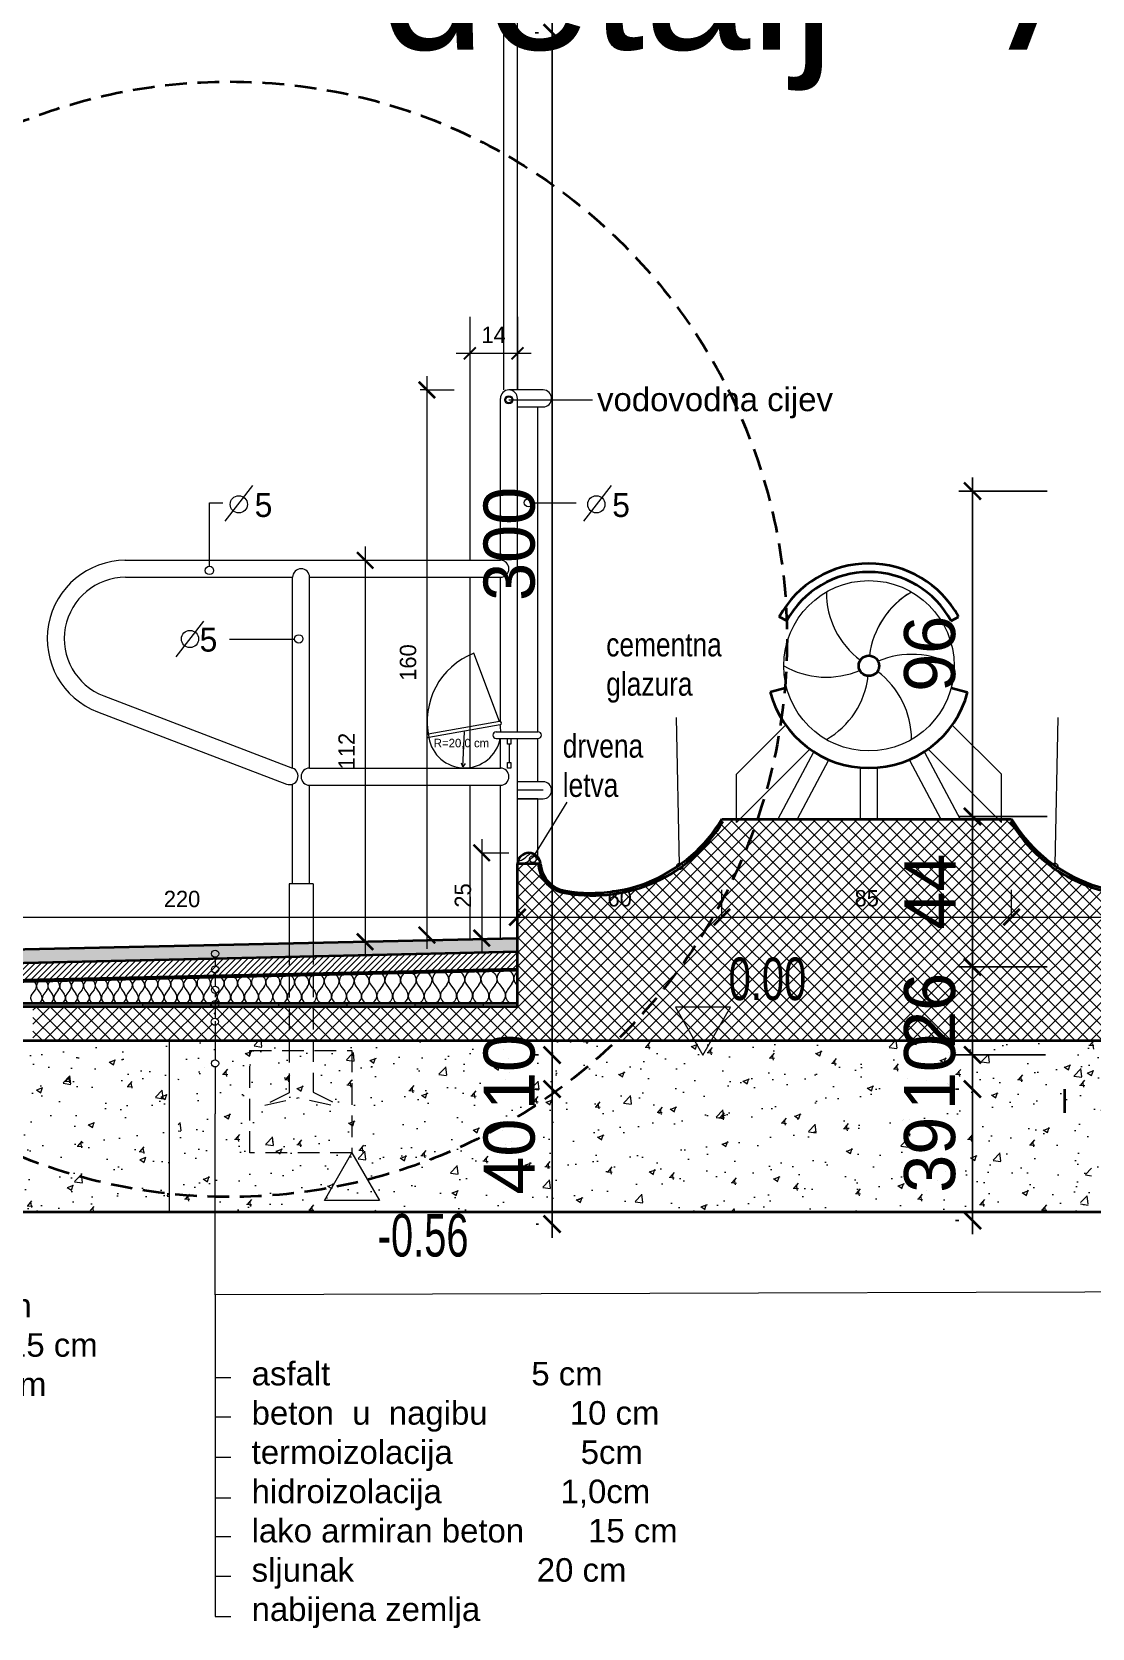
# Model space of a CAD drawing. Header units: millimetres. Extents: x 73 to 57768, y -40361 to 10065.
# Drawn here: x 54309.2 to 54620.3, y -11961.8 to -11493.4 of the extents above; entities that cross this region are included whole.
import ezdxf

# ---------------------------------------------------------------- set-up
doc = ezdxf.new("R2010")
doc.units = ezdxf.units.MM
doc.linetypes.add('ACAD_ISO03W100', pattern=[30, 12, -18])
doc.linetypes.add('DASHED2', pattern=[9.525, 6.35, -3.175])
for name, color, linetype, lineweight in [('hec', 253, 'Continuous', 5), ('kote', 124, 'Continuous', 5), ('nenosiv', 76, 'Continuous', 18), ('shrafura', 2, 'Continuous', 5), ('srafure', 8, 'Continuous', 9), ('ulica', 71, 'Continuous', 13)]:
    doc.layers.add(name, color=color, linetype=linetype, lineweight=lineweight)
doc.layers.add('pogled', color=7, linetype='Continuous', lineweight=5, true_color=0x8db1c3)
doc.layers.add('presjek', color=7, linetype='Continuous', lineweight=40, true_color=0xe37da2)
doc.layers.add('TEXT', color=7, linetype='Continuous')
doc.styles.add('1na10', font='simplex.shx', dxfattribs={"width": 0.8, "height": 3})
doc.styles.add('1na50', font='', dxfattribs={"height": 15})
doc.styles.get('1na50').set_extended_font_data('SwitzerlandCondLight BH')
doc.dimstyles.new('1na50', dxfattribs={"dimtxt": 2.5, "dimasz": 5, "dimexe": 4, "dimexo": 5, "dimgap": 5, "dimtad": 1, "dimdec": 0, "dimtxsty": '1na50', "dimblk": 'ARCHTICK', "dimcen": 2.5, "dimdle": 4, "dimadec": 0, "dimazin": 0, "dimtfac": 1, "dimtdec": 0, "dimtix": 1, "dimtmove": 0, "dimatfit": 3, "dimldrblk": 'ARCHTICK', "dimfxl": 1, "dimarcsym": 0})
doc.dimstyles.new('arhkote 1-20', dxfattribs={"dimtxt": 4.8, "dimasz": 3.5, "dimexe": 5, "dimexo": 15, "dimgap": 3, "dimtad": 1, "dimdec": 1, "dimtxsty": 'Standard', "dimblk": 'ARCHTICK', "dimcen": 2.5, "dimdle": 4, "dimse1": 1, "dimse2": 1, "dimclrd": 256, "dimclre": 256, "dimclrt": 7, "dimadec": 0, "dimazin": 0, "dimtfac": 1, "dimtdec": 1, "dimtix": 1, "dimtmove": 2, "dimatfit": 0, "dimldrblk": 'ARCHTICK', "dimfxl": 1, "dimlwd": -1, "dimarcsym": 0})
pattern_1 = [(50, (-23098.641, 15767.811), (18.218467, -1.5939086), [1.905, -20.955]), (355, (-23098.641, 15767.811), (-3.5242826, 19.1056643), [1.524, -16.764]), (100.451, (-23097.123, 15767.679), (14.69425, 17.5116688), [1.619, -17.809]), (46.1842, (-23098.641, 15772.891), (27.107904, -4.204233), [2.8575, -31.4325]), (96.6356, (-23096.382, 15772.54), (23.7404234, 24.742556), [2.4285, -26.7135]), (351.184, (-23098.64, 15772.891), (23.740461, 24.742512), [2.286, -25.146]), (21, (-23096.101, 15771.621), (15.161488, -10.2265519), [1.905, -20.955]), (326, (-23096.101, 15771.621), (6.180203, 18.4187966), [1.524, -16.764]), (71.4514, (-23094.838, 15770.77), (21.341649, 8.1922858), [1.619, -17.809]), (37.5, (-23098.641, 15767.8115), (0.3088603, 8.4555039), [0, -16.5608, 0, -17.018, 0, -16.8275]), (7.5, (-23098.641, 15767.8115), (6.6819663, 10.0180575), [0, -9.7028, 0, -16.1798, 0, -6.4135]), (327.5, (-23104.3054, 15767.8115), (13.5590595, -0.5728744), [0, -6.35, 0, -19.812, 0, -26.289]), (317.5, (-23106.845, 15767.811), (14.8129181, 2.5426491), [0, -8.255, 0, -13.1572, 0, -18.669])]
pattern_2 = [(45, (-95723.992, -25818.361), (-2.020557627, 2.020557627), []), (135, (-95723.992, -25818.361), (-2.020557627, -2.020557627), [])]
pattern_3 = [(37.5, (-23098.6412, 15767.81146), (-0.032000626, 0.978826475), [0, -0.77216, 0, -0.8636, 0, -0.8255]), (7.5, (-23098.6412, 15767.8115), (0.899046566, 1.433650201), [0, -0.41656, 0, -0.69596, 0, -0.2667]), (327.5, (-23099.266, 15767.8115), (1.5819847405, 0.002874369), [0, -0.254, 0, -0.9144, 0, -1.1938]), (317.5, (-23099.266, 15767.8115), (1.527112905, 0.445858647), [0, -0.127, 0, -0.59944, 0, -0.6858])]

# ---------------------------------------------------------------- blocks, each defined once
blk = doc.blocks.new('_ArchTick')
at = {"layer": 'kote', "color": 0, "const_width": 0.15}
blk.add_lwpolyline([(-0.5, -0.5), (0.5, 0.5)], dxfattribs=at)
blk = doc.blocks.new('*D1112')
at = {"layer": 'Defpoints', "color": 0}
for p in [(54461.85, -11493.62), (54461.85, -11493.62), (54461.85, -11793.62)]:
    blk.add_point(p, dxfattribs=at)
at = {"layer": 'hec', "color": 0, "lineweight": -2}
for p, q in [((54461.85, -11797.62), (54461.85, -11489.62)), ((54456.85, -11493.62), (54457.85, -11493.62)), ((54456.85, -11793.62), (54457.85, -11793.62))]:
    blk.add_line(p, q, dxfattribs=at)
at = {"layer": 'hec', "color": 0, "lineweight": -2, "xscale": 5, "yscale": 5, "zscale": 5}
for p, rotation in [((54461.85, -11493.62), 90), ((54461.85, -11793.62), 270)]:
    blk.add_blockref('_ArchTick', p, dxfattribs=dict(at, rotation=rotation))
at = {"layer": 'hec', "color": 0, "insert": (54449.35, -11643.62), "char_height": 15, "attachment_point": 5, "rotation": 90, "style": '1na50'}
blk.add_mtext('300', dxfattribs=at)
blk = doc.blocks.new('*D1113')
at = {"layer": 'Defpoints', "color": 0}
for p in [(54585.26, -11628.12), (54612.21, -11628.12), (54607.21, -11723.62)]:
    blk.add_point(p, dxfattribs=at)
at = {"layer": 'hec', "color": 0, "lineweight": -2}
for p, q in [((54585.26, -11727.62), (54585.26, -11624.12)), ((54607.21, -11628.12), (54581.26, -11628.12)), ((54602.21, -11723.62), (54581.26, -11723.62))]:
    blk.add_line(p, q, dxfattribs=at)
at = {"layer": 'hec', "color": 0, "lineweight": -2, "xscale": 5, "yscale": 5, "zscale": 5}
for p, rotation in [((54585.26, -11628.12), 90), ((54585.26, -11723.62), 270)]:
    blk.add_blockref('_ArchTick', p, dxfattribs=dict(at, rotation=rotation))
at = {"layer": 'hec', "color": 0, "insert": (54572.76, -11675.87), "char_height": 15, "attachment_point": 5, "rotation": 90, "style": '1na50'}
blk.add_mtext('96', dxfattribs=at)
blk = doc.blocks.new('*D1115')
at = {"layer": 'Defpoints', "color": 0}
for p in [(54585.26, -11803.62), (54585.26, -11842.17), (54585.26, -11842.17)]:
    blk.add_point(p, dxfattribs=at)
at = {"layer": 'hec', "color": 0, "lineweight": -2}
for p, q in [((54585.26, -11799.62), (54585.26, -11846.17)), ((54580.26, -11803.62), (54581.26, -11803.62)), ((54580.26, -11842.17), (54581.26, -11842.17))]:
    blk.add_line(p, q, dxfattribs=at)
at = {"layer": 'hec', "color": 0, "lineweight": -2, "xscale": 5, "yscale": 5, "zscale": 5}
for p, rotation in [((54585.26, -11803.62), 90), ((54585.26, -11842.17), 270)]:
    blk.add_blockref('_ArchTick', p, dxfattribs=dict(at, rotation=rotation))
at = {"layer": 'hec', "color": 0, "insert": (54572.76, -11822.9), "char_height": 15, "attachment_point": 5, "rotation": 90, "style": '1na50'}
blk.add_mtext('39', dxfattribs=at)
blk = doc.blocks.new('*D1116')
at = {"layer": 'Defpoints', "color": 0}
for p in [(54585.26, -11793.62), (54585.26, -11803.62), (54585.26, -11803.62)]:
    blk.add_point(p, dxfattribs=at)
at = {"layer": 'hec', "color": 0, "lineweight": -2}
for p, q in [((54585.26, -11793.62), (54585.26, -11788.62)), ((54580.26, -11793.62), (54581.26, -11793.62)), ((54585.26, -11793.62), (54585.26, -11803.62)), ((54580.26, -11803.62), (54581.26, -11803.62)), ((54585.26, -11803.62), (54585.26, -11808.62))]:
    blk.add_line(p, q, dxfattribs=at)
at = {"layer": 'hec', "color": 0, "lineweight": -2, "xscale": 5, "yscale": 5, "zscale": 5}
for p, rotation in [((54585.26, -11793.62), 270), ((54585.26, -11803.62), 90)]:
    blk.add_blockref('_ArchTick', p, dxfattribs=dict(at, rotation=rotation))
at = {"layer": 'hec', "color": 0, "insert": (54572.76, -11798.62), "char_height": 15, "attachment_point": 5, "rotation": 90, "style": '1na50'}
blk.add_mtext('10', dxfattribs=at)
blk = doc.blocks.new('*D1117')
at = {"layer": 'Defpoints', "color": 0}
for p in [(54585.26, -11723.62), (54612.21, -11723.62), (54612.21, -11767.74)]:
    blk.add_point(p, dxfattribs=at)
at = {"layer": 'hec', "color": 0, "lineweight": -2}
for p, q in [((54585.26, -11771.74), (54585.26, -11719.62)), ((54607.21, -11723.62), (54581.26, -11723.62)), ((54607.21, -11767.74), (54581.26, -11767.74))]:
    blk.add_line(p, q, dxfattribs=at)
at = {"layer": 'hec', "color": 0, "lineweight": -2, "xscale": 5, "yscale": 5, "zscale": 5}
for p, rotation in [((54585.26, -11723.62), 90), ((54585.26, -11767.74), 270)]:
    blk.add_blockref('_ArchTick', p, dxfattribs=dict(at, rotation=rotation))
at = {"layer": 'hec', "color": 0, "insert": (54572.76, -11745.68), "char_height": 15, "attachment_point": 5, "rotation": 90, "style": '1na50'}
blk.add_mtext('44', dxfattribs=at)
blk = doc.blocks.new('*D1118')
at = {"layer": 'Defpoints', "color": 0}
for p in [(54585.26, -11767.74), (54611.63, -11767.74), (54611.63, -11793.62)]:
    blk.add_point(p, dxfattribs=at)
at = {"layer": 'hec', "color": 0, "lineweight": -2}
for p, q in [((54585.26, -11767.74), (54585.26, -11762.74)), ((54606.63, -11767.74), (54581.26, -11767.74)), ((54585.26, -11793.62), (54585.26, -11767.74)), ((54606.63, -11793.62), (54581.26, -11793.62)), ((54585.26, -11793.62), (54585.26, -11798.62))]:
    blk.add_line(p, q, dxfattribs=at)
at = {"layer": 'hec', "color": 0, "lineweight": -2, "xscale": 5, "yscale": 5, "zscale": 5}
for p, rotation in [((54585.26, -11767.74), 270), ((54585.26, -11793.62), 90)]:
    blk.add_blockref('_ArchTick', p, dxfattribs=dict(at, rotation=rotation))
at = {"layer": 'hec', "color": 0, "insert": (54572.76, -11780.68), "char_height": 15, "attachment_point": 5, "rotation": 90, "style": '1na50'}
blk.add_mtext('26', dxfattribs=at)
blk = doc.blocks.new('*D1119')
at = {"layer": 'Defpoints', "color": 0}
for p in [(54461.85, -11803.62), (54461.85, -11803.62), (54462.17, -11843.26)]:
    blk.add_point(p, dxfattribs=at)
at = {"layer": 'hec', "color": 0, "lineweight": -2}
for p, q in [((54461.85, -11847.26), (54461.85, -11799.62)), ((54456.85, -11803.62), (54457.85, -11803.62)), ((54457.17, -11843.26), (54457.85, -11843.26))]:
    blk.add_line(p, q, dxfattribs=at)
at = {"layer": 'hec', "color": 0, "lineweight": -2, "xscale": 5, "yscale": 5, "zscale": 5}
for p, rotation in [((54461.85, -11803.62), 90), ((54461.85, -11843.26), 270)]:
    blk.add_blockref('_ArchTick', p, dxfattribs=dict(at, rotation=rotation))
at = {"layer": 'hec', "color": 0, "insert": (54449.35, -11823.44), "char_height": 15, "attachment_point": 5, "rotation": 90, "style": '1na50'}
blk.add_mtext('40', dxfattribs=at)
blk = doc.blocks.new('*D1120')
at = {"layer": 'Defpoints', "color": 0}
for p in [(54461.85, -11793.62), (54461.85, -11793.62), (54461.85, -11803.62)]:
    blk.add_point(p, dxfattribs=at)
at = {"layer": 'hec', "color": 0, "lineweight": -2}
for p, q in [((54461.85, -11793.62), (54461.85, -11788.62)), ((54456.85, -11793.62), (54457.85, -11793.62)), ((54461.85, -11803.62), (54461.85, -11793.62)), ((54456.85, -11803.62), (54457.85, -11803.62)), ((54461.85, -11803.62), (54461.85, -11808.62))]:
    blk.add_line(p, q, dxfattribs=at)
at = {"layer": 'hec', "color": 0, "lineweight": -2, "xscale": 5, "yscale": 5, "zscale": 5}
for p, rotation in [((54461.85, -11793.62), 270), ((54461.85, -11803.62), 90)]:
    blk.add_blockref('_ArchTick', p, dxfattribs=dict(at, rotation=rotation))
at = {"layer": 'hec', "color": 0, "insert": (54449.35, -11798.62), "char_height": 15, "attachment_point": 5, "rotation": 90, "style": '1na50'}
blk.add_mtext('10', dxfattribs=at)
blk = doc.blocks.new('*D1121')
at = {"layer": 'Defpoints', "color": 0}
for p in [(54437.7, -11576.95), (54451.7, -11576.95), (54451.7, -11587.69)]:
    blk.add_point(p, dxfattribs=at)
at = {"layer": 'kote'}
blk.add_line((54433.7, -11587.69), (54455.7, -11587.69), dxfattribs=at)
at = {"layer": 'kote', "xscale": 3.5, "yscale": 3.5, "zscale": 3.5, "rotation": 180}
blk.add_blockref('_ArchTick', (54437.7, -11587.69), dxfattribs=at)
at = {"layer": 'kote', "xscale": 3.5, "yscale": 3.5, "zscale": 3.5}
blk.add_blockref('_ArchTick', (54451.7, -11587.69), dxfattribs=at)
at = {"layer": 'kote', "color": 7, "insert": (54444.7, -11582.29), "char_height": 4.8, "attachment_point": 5}
blk.add_mtext('14', dxfattribs=at)

msp = doc.modelspace()

# ---------------------------------------------------------------- hatches: boundary and pattern name
at = {"layer": 'pogled'}
h = msp.add_hatch(color=256, dxfattribs=at)
h.paths.add_polyline_path([(54321.699, -11778.393), (54317.622, -11778.393, -0.0899729), (54317.007, -11778.393), (54310.819, -11778.393, -0.0899729), (54310.203, -11778.393), (54304.045, -11778.393, -0.094619), (54303.429, -11778.393), (54301.699, -11778.393), (54301.699, -11779.393), (54321.699, -11779.393)])
h.paths.add_polyline_path([(54361.699, -11778.413, -0.0511877), (54361.292, -11778.393), (54353.996, -11778.393, -0.080649), (54353.387, -11778.393), (54346.402, -11778.393, -0.080649), (54345.792, -11778.393), (54341.699, -11778.393), (54341.699, -11779.393), (54361.699, -11779.393)])
h = msp.add_hatch(color=256, dxfattribs=at)
h.paths.add_polyline_path([(54401.699, -11778.393), (54395.237, -11778.393, -0.0663228), (54394.656, -11778.393), (54386.563, -11778.393, -0.0711734), (54385.97, -11778.393), (54381.699, -11778.393), (54381.699, -11779.393), (54401.699, -11779.393)])
h.paths.add_polyline_path([(54441.699, -11778.393), (54441.223, -11778.393, -0.0582682), (54440.67, -11778.393), (54431.747, -11778.393, -0.0582682), (54431.194, -11778.393), (54422.248, -11778.393, -0.0595791), (54421.699, -11778.395), (54421.699, -11779.393), (54441.699, -11779.393)])
at = {"layer": 'shrafura', "ltscale": 5}
h = msp.add_hatch(dxfattribs=at)
h.set_pattern_fill('ANSI37', color=256, scale=0.9, style=0)
h.set_pattern_definition(pattern_2)
h.paths.add_polyline_path([(54657.053, -11737.48), (54650.936, -11737.48, -0.3950198), (54642.216, -11746.116, -0.1941529), (54609.628, -11739.129, -0.4897638), (54608.492, -11738.248, -0.2041424), (54608.772, -11737.592, -0.1014454), (54596.699, -11724.393), (54593.741, -11724.393), (54593.741, -11725.355), (54592.779, -11724.393), (54516.921, -11724.393), (54515.959, -11725.355), (54515.959, -11724.393), (54511.699, -11724.393, -0.1001854), (54499.807, -11737.461, -0.2674767), (54500.26, -11738.248, -0.5743672), (54498.903, -11739.039, -0.1950795), (54466.183, -11746.116, -0.3823036), (54457.816, -11737.48), (54451.699, -11737.48), (54451.699, -11779.393), (54391.699, -11779.393), (54391.699, -11789.393), (54717.053, -11789.393), (54717.053, -11779.393), (54657.053, -11779.393)])
at = {"layer": 'shrafura', "linetype": 'ACAD_ISO03W100', "ltscale": 5}
h = msp.add_hatch(dxfattribs=at)
h.set_pattern_fill('AR-SAND', color=256, scale=0.02, style=0)
h.set_pattern_definition(pattern_3)
h.paths.add_polyline_path([(54384.699, -11760.908), (54311.241, -11762.568), (54311.241, -11766.587), (54384.699, -11764.917)])
h = msp.add_hatch(dxfattribs=at)
h.set_pattern_fill('AR-SAND', color=256, scale=0.02, style=0)
h.set_pattern_definition(pattern_3)
h.paths.add_polyline_path([(54451.699, -11763.394), (54451.699, -11759.393), (54406.995, -11760.404), (54406.995, -11764.41)])
h.paths.add_polyline_path([(54406.995, -11764.41), (54406.995, -11760.404), (54391.699, -11760.749), (54391.699, -11764.758)])
h.paths.add_polyline_path([(54384.699, -11760.908), (54384.699, -11764.917), (54391.699, -11764.758), (54391.699, -11760.749)])
h = msp.add_hatch(dxfattribs=at)
h.set_pattern_fill('AR-SAND', color=256, scale=0.02, style=0)
h.set_pattern_definition(pattern_3)
h.paths.add_polyline_path([(54311.241, -11762.568), (54231.729, -11764.365), (54231.729, -11768.394), (54311.241, -11766.587)])
h = msp.add_hatch(dxfattribs=at)
h.set_pattern_fill('ANSI31', color=256, scale=0.4, style=0)
h.set_pattern_definition([(45, (-23098.6412, 15767.8115), (-0.898025612, 0.898025612), [])])
h.paths.add_polyline_path([(54241.699, -11768.168), (54241.699, -11773.169), (54384.699, -11769.918), (54384.699, -11764.917)])
h.paths.add_polyline_path([(54384.699, -11769.918), (54391.699, -11769.759), (54391.699, -11764.758), (54384.699, -11764.917)])
h.paths.add_polyline_path([(54391.699, -11764.758), (54391.699, -11769.759), (54451.699, -11768.395), (54451.699, -11763.394)])
at = {"layer": 'shrafura', "ltscale": 5}
h = msp.add_hatch(dxfattribs=at)
h.set_pattern_fill('ANSI37', color=256, scale=0.9, style=0)
h.set_pattern_definition(pattern_2)
h.paths.add_polyline_path([(54362.965, -11784.904, -0.4435499), (54361.811, -11783.858, -0.4435499), (54362.965, -11782.812), (54362.965, -11779.723, -0.2067182), (54362.2, -11779.393), (54309.509, -11779.393), (54309.509, -11789.393), (54362.965, -11789.393)])
h.paths.add_polyline_path([(54384.699, -11779.393), (54363.73, -11779.393, -0.2067182), (54362.965, -11779.723), (54362.965, -11782.812, -0.3854734), (54363.912, -11783.858, -0.3854734), (54362.965, -11784.904), (54362.965, -11789.393), (54384.699, -11789.393)])
h.paths.add_polyline_path([(54391.699, -11779.393), (54384.699, -11779.393), (54384.699, -11789.393), (54391.699, -11789.393)])
at = {"layer": 'shrafura', "linetype": 'ACAD_ISO03W100', "ltscale": 5}
h = msp.add_hatch(dxfattribs=at)
h.set_pattern_fill('AR-CONC', color=256, scale=0.1, style=0)
h.set_pattern_definition([(50, (0, 0), (18.218467, -1.5939086), [1.905, -20.955]), (355, (0, 0), (-3.5242826, 19.105664), [1.524, -16.764]), (100.451, (1.518, -0.133), (14.69425, 17.511669), [1.619, -17.809]), (46.1842, (0, 5.08), (27.107904, -4.204233), [2.8575, -31.4325]), (96.6356, (2.26, 4.73), (23.740423, 24.742556), [2.4285, -26.7135]), (351.184, (0, 5.08), (23.74046, 24.742512), [2.286, -25.146]), (21, (2.54, 3.81), (15.161488, -10.226552), [1.905, -20.955]), (326, (2.54, 3.81), (6.180203, 18.4187966), [1.524, -16.764]), (71.4514, (3.803, 2.958), (21.341649, 8.192286), [1.619, -17.809]), (37.5, (0, 0), (0.3088603, 8.4555039), [0, -16.5608, 0, -17.018, 0, -16.8275]), (7.5, (0, 0), (6.6819663, 10.0180575), [0, -9.7028, 0, -16.1798, 0, -6.4135]), (327.5, (-5.664, 0), (13.5590595, -0.5728744), [0, -6.35, 0, -19.812, 0, -26.289]), (317.5, (-8.204, 0), (14.8129181, 2.542649), [0, -8.255, 0, -13.1572, 0, -18.669])])
h.paths.add_polyline_path([(54241.729, -11789.393), (54241.729, -11793.182), (54218.383, -11793.684, 0.094152), (54273.512, -11839.737), (54349.478, -11839.737), (54349.478, -11789.393)])
h = msp.add_hatch(dxfattribs=at)
h.set_pattern_fill('AR-CONC', color=256, scale=0.1, style=0)
h.set_pattern_definition(pattern_1)
h.paths.add_polyline_path([(54620.214, -11789.393), (54391.699, -11789.393), (54391.699, -11792.329), (54403.124, -11792.329), (54403.124, -11822.329), (54373.124, -11822.329), (54373.124, -11792.329), (54384.699, -11792.329), (54384.699, -11789.393), (54352.156, -11789.393), (54352.156, -11839.737), (54620.214, -11839.737)])
at = {"layer": 'shrafura', "ltscale": 5}
h = msp.add_hatch(dxfattribs=at)
h.set_pattern_fill('AR-CONC', color=256, scale=0.1, style=0)
h.set_pattern_definition([(50, (-95723.992, -25818.361), (18.2184669, -1.5939086), [1.905, -20.955]), (355, (-95723.992, -25818.361), (-3.5242826, 19.1056643), [1.524, -16.764]), (100.451, (-95722.474, -25818.494), (14.6942502, 17.5116688), [1.619, -17.809]), (46.1842, (-95723.992, -25813.28), (27.107904, -4.2042328), [2.8575, -31.4325]), (96.6356, (-95721.733, -25813.631), (23.7404234, 24.7425556), [2.4285, -26.7135]), (351.184, (-95723.992, -25813.28), (23.7404606, 24.742512), [2.286, -25.146]), (21, (-95721.452, -25814.551), (15.161488, -10.2265519), [1.905, -20.955]), (326, (-95721.452, -25814.551), (6.1802028, 18.4187966), [1.524, -16.764]), (71.4514, (-95720.188, -25815.403), (21.341649, 8.1922858), [1.619, -17.809]), (37.5, (-95723.992, -25818.361), (0.30886033, 8.4555039), [0, -16.5608, 0, -17.018, 0, -16.8275]), (7.5, (-95723.992, -25818.361), (6.68196625, 10.0180575), [0, -9.7028, 0, -16.1798, 0, -6.4135]), (327.5, (-95729.656, -25818.361), (13.55905952, -0.5728744), [0, -6.35, 0, -19.812, 0, -26.289]), (317.5, (-95732.196, -25818.361), (14.8129181, 2.5426491), [0, -8.255, 0, -13.1572, 0, -18.669])])
h.paths.add_polyline_path([(54705.628, -11792.329), (54717.053, -11792.329), (54717.053, -11789.393), (54618.976, -11789.393), (54616.847, -11839.737), (54745.787, -11839.737), (54745.787, -11810.853), (54745.787, -11797.13, -0.4142136), (54744.736, -11796.079, -0.4142136), (54745.787, -11795.029), (54745.787, -11789.393), (54724.053, -11789.393), (54724.053, -11792.329), (54735.628, -11792.329), (54735.628, -11822.329), (54705.628, -11822.329)])
h.paths.add_polyline_path([(54892.336, -11801.273), (54892.336, -11793.726), (54867.023, -11793.182), (54867.023, -11789.393), (54745.787, -11789.393), (54745.787, -11795.029, -0.4142136), (54746.838, -11796.079, -0.4142136), (54745.787, -11797.13), (54745.787, -11810.853), (54745.787, -11839.737), (54905.381, -11839.737)])
at = {"layer": 'shrafura', "linetype": 'ACAD_ISO03W100', "ltscale": 5}
h = msp.add_hatch(dxfattribs=at)
h.set_pattern_fill('AR-CONC', color=256, scale=0.1, style=0)
h.set_pattern_definition(pattern_1)
h.paths.add_polyline_path([(54373.124, -11792.329), (54373.124, -11822.329), (54403.124, -11822.329), (54403.124, -11792.329)])

# ---------------------------------------------------------------- linework, layer by layer
at = {"layer": 'hec'}
for points in [[(54506.128, -11793.623), (54514.219, -11779.61), (54498.038, -11779.61)], [(54403.123, -11822.327), (54411.213, -11836.341), (54395.032, -11836.341)]]:
    msp.add_lwpolyline(points, close=True, dxfattribs=at)
at = {"layer": 'kote'}
for p, q in [((54425.108, -11594.438), (54425.108, -11762.438)), ((54425.108, -11598.438), (54423.108, -11598.438)), ((54425.108, -11598.438), (54433.108, -11598.438)), ((54365.874, -11636.968), (54374.036, -11626.481)), ((54471.183, -11636.968), (54479.344, -11626.481)), ((54406.995, -11644.436), (54406.995, -11764.404)), ((54351.499, -11676.771), (54359.661, -11666.283)), ((54441.208, -11730.311), (54441.208, -11763.311)), ((54441.208, -11734.311), (54449.208, -11734.311)), ((54511.699, -11753.164), (54511.699, -11745.164)), ((54596.699, -11753.164), (54596.699, -11745.164)), ((54227.699, -11753.164), (54511.699, -11753.164)), ((54446.699, -11753.164), (54877.053, -11753.164))]:
    msp.add_line(p, q, dxfattribs=at)
for centre in [(54369.909, -11632.015), (54474.852, -11632.015), (54355.58, -11671.527)]:
    msp.add_circle(centre, 2.52, dxfattribs=at)
at = {"layer": 'nenosiv'}
msp.add_line((54241.699, -11778.561), (54451.699, -11778.561), dxfattribs=at)
at = {"layer": 'pogled'}
for p, q in [((54451.699, -11564.941), (54451.699, -11564.832)), ((54451.699, -11564.941), (54451.699, -11564.832)), ((54437.699, -11576.946), (54437.699, -11648.436)), ((54451.699, -11598.437), (54451.699, -11576.946)), ((54451.699, -11598.437), (54451.699, -11576.946)), ((54451.699, -11576.946), (54451.699, -11598.437)), ((54446.699, -11648.436), (54446.699, -11600.936)), ((54449.17, -11601.345), (54473.675, -11601.345)), ((54459.199, -11598.44), (54449.199, -11598.436)), ((54451.699, -11698.757), (54451.699, -11600.936)), ((54451.699, -11603.44), (54459.199, -11603.44)), ((54457.699, -11698.757), (54457.699, -11603.44)), ((54361.299, -11631.532), (54365.204, -11631.532)), ((54361.299, -11650.203), (54361.299, -11631.532)), ((54456.132, -11631.532), (54468.974, -11631.532)), ((54336.43, -11648.436), (54446.699, -11648.436)), ((54336.699, -11653.436), (54385.699, -11653.436)), ((54385.699, -11709.436), (54385.699, -11653.436)), ((54390.699, -11709.436), (54390.699, -11653.436)), ((54390.699, -11653.436), (54446.699, -11653.436)), ((54437.699, -11653.436), (54437.699, -11709.436)), ((54446.699, -11695.774), (54446.699, -11653.436)), ((54367.146, -11671.623), (54386.298, -11671.623)), ((54446.436, -11695.75), (54438.849, -11675.723)), ((54330.273, -11688.25), (54385.699, -11709.436)), ((54328.487, -11692.92), (54383.914, -11714.107)), ((54446.436, -11695.75), (54425.519, -11699.471)), ((54446.611, -11696.734), (54425.694, -11700.456)), ((54435.624, -11709.027), (54436.181, -11698.757)), ((54445.462, -11698.757), (54457.706, -11698.757)), ((54445.462, -11700.757), (54457.706, -11700.757)), ((54446.699, -11709.436), (54446.699, -11700.757)), ((54448.728, -11702.398), (54448.728, -11700.757)), ((54448.728, -11700.757), (54449.738, -11700.757)), ((54449.738, -11700.757), (54449.738, -11702.398)), ((54451.699, -11723.436), (54451.699, -11700.757)), ((54457.699, -11713.436), (54457.699, -11700.757)), ((54530.398, -11696.774), (54515.959, -11711.213)), ((54579.302, -11696.774), (54593.741, -11711.213)), ((54449.738, -11702.398), (54448.728, -11702.398)), ((54449.233, -11702.398), (54449.233, -11707.795)), ((54537.469, -11703.845), (54515.959, -11725.355)), ((54538.558, -11704.708), (54528.091, -11724.393)), ((54571.141, -11704.708), (54581.608, -11724.393)), ((54572.231, -11703.845), (54593.741, -11725.355)), ((54390.699, -11709.436), (54446.699, -11709.436)), ((54435.624, -11709.027), (54435.25, -11707.957)), ((54436.375, -11708.09), (54435.624, -11709.027)), ((54448.728, -11709.436), (54448.728, -11707.795)), ((54448.728, -11707.795), (54449.738, -11707.795)), ((54449.738, -11709.436), (54448.728, -11709.436)), ((54449.738, -11707.795), (54449.738, -11709.436)), ((54542.973, -11707.055), (54533.754, -11724.393)), ((54552.35, -11724.393), (54552.35, -11709.393)), ((54557.35, -11724.393), (54557.35, -11709.393)), ((54566.727, -11707.055), (54575.945, -11724.393)), ((54385.699, -11743.436), (54385.699, -11714.107)), ((54390.699, -11714.436), (54446.699, -11714.436)), ((54390.699, -11743.436), (54390.699, -11714.436)), ((54437.699, -11714.436), (54437.699, -11759.709)), ((54446.699, -11759.506), (54446.699, -11714.436)), ((54446.699, -11743.436), (54446.699, -11714.436)), ((54459.199, -11713.436), (54451.699, -11713.436)), ((54515.959, -11725.355), (54515.959, -11711.213)), ((54593.741, -11725.355), (54593.741, -11711.213)), ((54459.199, -11715.936), (54451.699, -11715.936)), ((54457.699, -11718.436), (54451.699, -11718.436)), ((54451.699, -11718.436), (54459.199, -11718.436)), ((54457.654, -11735.524), (54457.699, -11718.436)), ((54451.699, -11737.48), (54451.699, -11723.436)), ((54384.699, -11743.436), (54384.699, -11760.908)), ((54391.699, -11743.436), (54384.699, -11743.436)), ((54391.699, -11743.436), (54391.699, -11760.749)), ((54451.619, -11760.054), (54451.619, -11760.054)), ((54362.8, -11764.948), (54362.8, -11764.948)), ((54362.965, -11764.949), (54362.965, -11767.448)), ((54362.965, -11769.55), (54362.965, -11773.437)), ((54362.965, -11775.538), (54362.965, -11776.649)), ((54341.699, -11779.393), (54341.699, -11778.393)), ((54341.699, -11779.393), (54341.699, -11778.393)), ((54361.699, -11779.393), (54361.699, -11778.393)), ((54361.699, -11779.393), (54361.699, -11778.393)), ((54362.965, -11778.751), (54362.965, -11782.812)), ((54381.699, -11779.393), (54381.699, -11778.393)), ((54401.699, -11779.393), (54401.699, -11778.393)), ((54421.699, -11779.393), (54421.699, -11778.393)), ((54441.699, -11779.393), (54441.699, -11778.393)), ((54362.643, -11781.61), (54362.965, -11781.288)), ((54362.965, -11783.661), (54362.965, -11795.029)), ((54362.942, -11792.916), (54362.942, -11792.916)), ((54359.98, -11797.316), (54359.98, -11797.316)), ((54362.965, -11797.13), (54362.965, -11810.853)), ((54362.965, -11864.008), (54362.965, -11958.432)), ((54362.965, -11888.235), (54367.592, -11888.235)), ((54362.965, -11899.767), (54367.592, -11899.767)), ((54362.965, -11911.656), (54367.592, -11911.656)), ((54362.965, -11923.606), (54367.592, -11923.606)), ((54362.965, -11934.95), (54367.592, -11934.95)), ((54362.965, -11946.543), (54367.592, -11946.543)), ((54362.965, -11958.432), (54367.592, -11958.432))]:
    msp.add_line(p, q, dxfattribs=at)
at = {"layer": 'pogled', "linetype": 'DASHED2'}
for p, q in [((54384.699, -11760.908), (54384.699, -11804.73)), ((54391.699, -11760.749), (54391.699, -11804.572)), ((54384.699, -11804.73), (54377.512, -11808.295)), ((54377.512, -11808.295), (54387.199, -11806.157)), ((54396.886, -11808.295), (54387.199, -11806.157)), ((54391.699, -11804.572), (54398.886, -11808.137))]:
    msp.add_line(p, q, dxfattribs=at)
at = {"layer": 'pogled', "ltscale": 5}
for points in [[(54447.699, -11598.437), (54447.699, -11411.403)], [(54451.699, -11598.437), (54451.699, -11411.403)]]:
    msp.add_lwpolyline(points, dxfattribs=at)
at = {"layer": 'pogled', "linetype": 'DASHED2'}
msp.add_lwpolyline([(54403.124, -11822.329), (54373.124, -11822.329), (54373.124, -11792.329), (54403.124, -11792.329)], close=True, dxfattribs=at)
at = {"layer": 'pogled', "linetype": 'ACAD_ISO03W100', "ltscale": 5}
msp.add_lwpolyline([(54362.965, -11864.008), (54362.965, -11810.853)], dxfattribs=at)
at = {"layer": 'pogled'}
for centre, radius in [((54449.17, -11601.345), 1.2), ((54449.17, -11601.345), 0.9), ((54454.913, -11631.532), 1.218), ((54361.299, -11651.422), 1.218), ((54554.85, -11679.393), 25), ((54387.51, -11671.498), 1.218), ((54362.965, -11763.898), 1.051), ((54362.965, -11768.499), 1.051), ((54362.965, -11774.487), 1.051), ((54362.965, -11778.673), 1.051), ((54362.861, -11783.858), 1.051), ((54362.965, -11796.079), 1.051)]:
    msp.add_circle(centre, radius, dxfattribs=at)
for centre, radius, start, end in [((54449.199, -11600.936), 2.5, 0, 180), ((54459.199, -11600.94), 2.5, 270, 90), ((54336.699, -11671.436), 23, 90, 249.08107), ((54446.699, -11650.936), 2.5, 270, 90), ((54336.699, -11671.436), 18, 90, 249.08107), ((54388.199, -11653.436), 2.5, 0, 180), ((54567.35, -11657.742), 25, 180, 233.12037), ((54579.85, -11679.393), 25, 120, 173.12037), ((54579.85, -11679.416), 25, 119.94662, 173.06699), ((54446.7, -11695.75), 21.511, 111.40865, 192.62852), ((54567.35, -11701.044), 25, 60, 113.12037), ((54542.35, -11657.742), 25, 240, 293.12037), ((54529.85, -11679.393), 25, 300, 353.12037), ((54542.35, -11701.044), 25, 0, 53.12037), ((54446.524, -11696.242), 0.5, 280.08746, 100.08746), ((54436.181, -11698.757), 10.624, 0, 10.97532), ((54425.606, -11699.963), 0.5, 100.08746, 280.08746), ((54436.181, -11698.757), 10.624, 189.19959, 349.14921), ((54445.462, -11699.757), 1, 90, 270), ((54457.706, -11699.757), 1, 270, 90), ((54384.807, -11711.771), 2.5, 249.08107, 69.08107), ((54390.699, -11711.936), 2.5, 90, 270), ((54446.699, -11711.936), 2.5, 270, 90), ((54459.199, -11715.936), 2.5, 270, 90)]:
    msp.add_arc(centre, radius, start, end, dxfattribs=at)
at = {"layer": 'pogled', "ltscale": 0.004}
for points in [[(54457.66, -11733.288), (54457.681, -11733.28), (54457.701, -11733.271), (54457.721, -11733.262)], [(54454.854, -11737.743), (54454.855, -11737.743), (54454.857, -11737.742), (54454.858, -11737.742)]]:
    msp.add_open_spline(points, degree=3, dxfattribs=at)
for points, knots in [([(54452.227, -11736.621), (54452.227, -11736.606), (54453.535, -11736.354), (54454.608, -11735.048), (54455.449, -11734.44), (54455.582, -11734.351)], [2.4894056, 2.4894056, 2.4894056, 2.4894056, 4.086724, 6.6908315, 7.1711765, 7.1711765, 7.1711765, 7.1711765]), ([(54452.962, -11737.35), (54453.489, -11737.335), (54454.797, -11737.082), (54455.87, -11735.777), (54456.711, -11735.169), (54456.845, -11735.08)], [2.4894056, 2.4894056, 2.4894056, 2.4894056, 4.086724, 6.6908315, 7.1711765, 7.1711765, 7.1711765, 7.1711765]), ([(54455.87, -11737.48), (54455.908, -11737.462), (54456.646, -11737.106), (54457.25, -11736.396), (54457.901, -11735.86)], [3.9537249, 3.9537249, 3.9537249, 3.9537249, 4.086724, 6.5644781, 6.5644781, 6.5644781, 6.5644781])]:
    msp.add_open_spline(points, degree=3, knots=knots, dxfattribs=at)
at = {"layer": 'presjek'}
for p, q in [((54530.717, -11666.207), (54528.523, -11665.008)), ((54578.982, -11666.207), (54581.176, -11665.008)), ((54530.702, -11685.863), (54525.872, -11687.158)), ((54578.998, -11685.863), (54583.828, -11687.158)), ((54511.699, -11724.393), (54596.699, -11724.393)), ((54451.699, -11779.393), (54451.699, -11737.48)), ((54458.429, -11737.48), (54451.699, -11737.48)), ((54451.699, -11759.393), (54231.729, -11764.365)), ((54451.824, -11763.391), (54231.699, -11768.395)), ((54451.699, -11768.395), (54241.699, -11773.169)), ((54451.863, -11768.854), (54241.699, -11773.632)), ((54241.699, -11778.393), (54451.699, -11778.393)), ((54241.699, -11779.393), (54451.699, -11779.393)), ((54241.729, -11789.393), (54867.023, -11789.393)), ((54612.211, -11803.623), (54612.211, -11810.623))]:
    msp.add_line(p, q, dxfattribs=at)
msp.add_lwpolyline([(56018.611, -11839.737), (54103.476, -11839.737)], dxfattribs=at)
at = {"layer": 'presjek', "linetype": 'DASHED2'}
msp.add_circle((54367.146, -11671.623), 163.661, dxfattribs=at)
at = {"layer": 'presjek'}
msp.add_circle((54554.85, -11679.393), 3, dxfattribs=at)
for centre, radius, start, end in [((54554.85, -11679.393), 30, 28.65183, 151.34817), ((54554.85, -11679.393), 27.5, 28.65183, 151.34817), ((54554.85, -11679.393), 30, 195, 345), ((54473.471, -11701.548), 44.534, 257.78358, 329.13738), ((54634.927, -11701.548), 44.534, 210.86262, 250.70782), ((54634.927, -11701.548), 44.534, 210.86262, 282.21642), ((54473.818, -11702.242), 44.534, 260.12711, 329.13738), ((54634.58, -11702.242), 44.534, 210.86262, 279.87289), ((54455.064, -11737.681), 3.371, 3.43466, 176.56534), ((54466.822, -11737.127), 9.012, 182.24352, 265.93166), ((54467.409, -11736.711), 9.012, 184.89064, 248.10481)]:
    msp.add_arc(centre, radius, start, end, dxfattribs=at)
at = {"layer": 'shrafura', "linetype": 'ACAD_ISO03W100', "ltscale": 5}
msp.add_line((54349.478, -11789.393), (54349.478, -11839.737), dxfattribs=at)
at = {"layer": 'shrafura', "ltscale": 5}
msp.add_lwpolyline([(54745.787, -11810.853), (54745.787, -11862.84), (54362.965, -11864.008)], dxfattribs=at)
at = {"layer": 'srafure', "color": 132}
for p, q in [((54310.117, -11774.535), (54309.217, -11775.726)), ((54310.947, -11774.543), (54311.825, -11775.749)), ((54313.564, -11774.566), (54312.664, -11775.757)), ((54314.303, -11774.512), (54315.182, -11775.719)), ((54316.92, -11774.535), (54316.021, -11775.726)), ((54317.75, -11774.543), (54318.629, -11775.749)), ((54320.368, -11774.566), (54319.468, -11775.757)), ((54321.231, -11774.43), (54322.128, -11775.661)), ((54323.901, -11774.454), (54322.983, -11775.668)), ((54324.748, -11774.461), (54325.644, -11775.692)), ((54327.417, -11774.485), (54326.5, -11775.699)), ((54328.216, -11774.307), (54329.138, -11775.574)), ((54330.964, -11774.331), (54330.019, -11775.582)), ((54331.835, -11774.339), (54332.758, -11775.606)), ((54334.584, -11774.363), (54333.639, -11775.614)), ((54335.484, -11774.307), (54336.406, -11775.574)), ((54338.232, -11774.331), (54337.287, -11775.582)), ((54339.103, -11774.339), (54340.026, -11775.606)), ((54341.852, -11774.363), (54340.907, -11775.614)), ((54342.777, -11774.091), (54343.745, -11775.422)), ((54345.662, -11774.117), (54344.67, -11775.43)), ((54346.577, -11774.125), (54347.546, -11775.455)), ((54349.463, -11774.151), (54348.471, -11775.463)), ((54350.371, -11774.091), (54351.34, -11775.422)), ((54353.257, -11774.117), (54352.265, -11775.43)), ((54354.172, -11774.125), (54355.141, -11775.455)), ((54357.058, -11774.151), (54356.065, -11775.463)), ((54358.107, -11773.865), (54359.124, -11775.262)), ((54361.137, -11773.892), (54360.096, -11775.27)), ((54362.098, -11773.9), (54363.115, -11775.297)), ((54365.128, -11773.927), (54364.086, -11775.306)), ((54366.043, -11773.865), (54367.06, -11775.262)), ((54369.073, -11773.892), (54368.031, -11775.27)), ((54370.034, -11773.9), (54371.051, -11775.297)), ((54373.063, -11773.927), (54372.022, -11775.306)), ((54374.141, -11773.627), (54375.209, -11775.094)), ((54377.323, -11773.655), (54376.229, -11775.103)), ((54378.331, -11773.664), (54379.399, -11775.131)), ((54381.513, -11773.693), (54380.419, -11775.14)), ((54382.606, -11773.627), (54383.674, -11775.094)), ((54385.787, -11773.655), (54384.694, -11775.103)), ((54386.796, -11773.664), (54387.864, -11775.131)), ((54389.978, -11773.693), (54388.884, -11775.14)), ((54391.102, -11773.378), (54392.224, -11774.918)), ((54394.443, -11773.407), (54393.294, -11774.927)), ((54395.502, -11773.417), (54396.623, -11774.956)), ((54398.842, -11773.446), (54397.694, -11774.966)), ((54399.898, -11773.378), (54401.019, -11774.918)), ((54403.238, -11773.407), (54402.09, -11774.927)), ((54404.297, -11773.417), (54405.419, -11774.956)), ((54407.638, -11773.446), (54406.489, -11774.966)), ((54408.722, -11773.116), (54409.899, -11774.732)), ((54412.229, -11773.147), (54411.023, -11774.742)), ((54413.341, -11773.157), (54414.519, -11774.773)), ((54416.849, -11773.188), (54415.643, -11774.783)), ((54417.93, -11773.116), (54419.107, -11774.732)), ((54421.437, -11773.147), (54420.231, -11774.742)), ((54422.549, -11773.157), (54423.727, -11774.773)), ((54426.057, -11773.188), (54424.851, -11774.783)), ((54427.313, -11772.951), (54428.526, -11774.616)), ((54430.926, -11772.983), (54429.684, -11774.626)), ((54432.071, -11772.993), (54433.284, -11774.658)), ((54435.684, -11773.025), (54434.442, -11774.668)), ((54436.789, -11772.951), (54438.002, -11774.616)), ((54440.402, -11772.983), (54439.16, -11774.626)), ((54441.548, -11772.993), (54442.76, -11774.658)), ((54445.16, -11773.025), (54443.918, -11774.668)), ((54446.284, -11772.76), (54447.57, -11774.495)), ((54450.071, -11772.76), (54448.784, -11774.495)), ((54451.263, -11772.76), (54451.699, -11773.349))]:
    msp.add_line(p, q, dxfattribs=at)
for centre, radius, start, end in [((54329.6, -11773.141), 1.81, 124.90009, 220.09233), ((54329.6, -11773.141), 1.81, 318.89309, 57.70437), ((54333.22, -11773.173), 1.81, 117.65274, 220.09233), ((54333.22, -11773.173), 1.81, 318.89309, 64.95172), ((54336.868, -11773.141), 1.81, 113.75375, 220.09233), ((54336.868, -11773.141), 1.81, 318.89309, 68.85071), ((54340.488, -11773.173), 1.81, 318.89309, 220.09233), ((54344.23, -11772.868), 1.9, 125.79906, 220.09233), ((54344.23, -11772.868), 1.9, 318.89309, 56.8054), ((54348.031, -11772.901), 1.9, 118.76494, 220.09233), ((54348.031, -11772.901), 1.9, 318.89309, 63.83952), ((54351.825, -11772.868), 1.9, 115.099, 220.09233), ((54351.825, -11772.868), 1.9, 318.89309, 67.50545), ((54355.626, -11772.901), 1.9, 103.30544, 220.09233), ((54355.626, -11772.901), 1.9, 318.89309, 79.29902), ((54359.634, -11772.58), 1.995, 126.58922, 220.09233), ((54359.634, -11772.58), 1.995, 318.89309, 56.01524), ((54363.624, -11772.615), 1.995, 119.72947, 220.09233), ((54363.624, -11772.615), 1.995, 318.89309, 62.87499), ((54367.569, -11772.58), 1.995, 116.25558, 220.09233), ((54367.569, -11772.58), 1.995, 318.89309, 66.34888), ((54371.56, -11772.615), 1.995, 105.41794, 220.09233), ((54371.56, -11772.615), 1.995, 318.89309, 77.18652), ((54375.744, -11772.278), 2.095, 127.39444, 220.09233), ((54375.744, -11772.278), 2.095, 318.89309, 55.21002), ((54379.934, -11772.315), 2.095, 120.70109, 220.09233), ((54379.934, -11772.315), 2.095, 318.89309, 61.90336), ((54384.209, -11772.278), 2.095, 117.15896, 220.09233), ((54384.209, -11772.278), 2.095, 318.89309, 65.4455), ((54388.399, -11772.315), 2.095, 106.92812, 220.09233), ((54388.399, -11772.315), 2.095, 318.89309, 75.67634), ((54392.785, -11771.961), 2.2, 128.02327, 220.09233), ((54392.785, -11771.961), 2.2, 318.89309, 54.58119), ((54397.185, -11772), 2.2, 121.45265, 220.09233), ((54397.185, -11772), 2.2, 318.89309, 61.15181), ((54401.581, -11771.961), 2.2, 118.12365, 220.09233), ((54401.581, -11771.961), 2.2, 318.89309, 64.48081), ((54405.98, -11772), 2.2, 108.44548, 220.09233), ((54405.98, -11772), 2.2, 318.89309, 74.15898), ((54410.489, -11771.628), 2.31, 128.78982, 220.09233), ((54410.489, -11771.628), 2.31, 318.89309, 53.81464), ((54415.108, -11771.669), 2.31, 122.36098, 220.09233), ((54415.108, -11771.669), 2.31, 318.89309, 60.24348), ((54419.697, -11771.628), 2.31, 119.16377, 220.09233), ((54419.697, -11771.628), 2.31, 318.89309, 63.44069), ((54424.316, -11771.669), 2.31, 109.99816, 220.09233), ((54424.316, -11771.669), 2.31, 318.89309, 72.6063), ((54429.133, -11771.418), 2.379, 121.947, 220.09233), ((54429.133, -11771.418), 2.379, 318.89309, 60.65746), ((54433.892, -11771.46), 2.379, 113.85934, 220.09233), ((54433.892, -11771.46), 2.379, 318.89309, 68.74511), ((54438.609, -11771.418), 2.379, 109.33865, 220.09233), ((54438.609, -11771.418), 2.379, 318.89309, 73.26581), ((54443.368, -11771.46), 2.379, 318.89309, 220.09233), ((54448.177, -11771.138), 2.494, 119.43965, 220.59962), ((54448.177, -11771.138), 2.494, 319.40038, 63.16481), ((54453.156, -11771.138), 2.494, 125.74348, 220.59962), ((54310.511, -11776.865), 1.724, 138.662, 40.32343), ((54308.818, -11773.402), 1.724, 318.89309, 50.05407), ((54312.265, -11773.433), 1.724, 126.71343, 220.09233), ((54313.958, -11776.895), 1.724, 138.662, 269.49271), ((54312.265, -11773.433), 1.724, 318.89309, 55.89103), ((54313.867, -11776.834), 1.724, 269.49271, 40.32343), ((54315.622, -11773.402), 1.724, 123.99643, 220.09233), ((54317.315, -11776.865), 1.724, 138.662, 40.32343), ((54315.622, -11773.402), 1.724, 318.89309, 58.60803), ((54319.069, -11773.433), 1.724, 116.51676, 220.09233), ((54320.762, -11776.895), 1.724, 138.662, 269.49271), ((54319.069, -11773.433), 1.724, 318.89309, 66.0877), ((54320.787, -11776.798), 1.758, 269.49271, 40.32343), ((54322.576, -11773.298), 1.758, 122.47199, 220.09233), ((54324.303, -11776.83), 1.758, 138.662, 40.32343), ((54322.576, -11773.298), 1.758, 318.89309, 60.13247), ((54326.093, -11773.329), 1.758, 114.55225, 220.09233), ((54327.82, -11776.861), 1.758, 138.662, 269.49271), ((54326.093, -11773.329), 1.758, 318.89309, 68.05221), ((54327.759, -11776.745), 1.81, 269.49271, 40.32343), ((54331.378, -11776.777), 1.81, 138.662, 40.32343), ((54334.998, -11776.809), 1.81, 138.662, 269.49271), ((54335.026, -11776.745), 1.81, 269.49271, 40.32343), ((54338.646, -11776.777), 1.81, 138.662, 40.32343), ((54342.266, -11776.809), 1.81, 138.662, 269.49271), ((54342.296, -11776.651), 1.9, 269.49271, 40.32343), ((54346.097, -11776.685), 1.9, 138.662, 40.32343), ((54349.898, -11776.719), 1.9, 138.662, 269.49271), ((54349.891, -11776.651), 1.9, 269.49271, 40.32343), ((54353.692, -11776.685), 1.9, 138.662, 40.32343), ((54357.492, -11776.719), 1.9, 138.662, 269.49271), ((54357.603, -11776.553), 1.995, 269.49271, 40.32343), ((54361.594, -11776.588), 1.995, 138.662, 40.32343), ((54365.584, -11776.624), 1.995, 138.662, 269.49271), ((54365.539, -11776.553), 1.995, 269.49271, 40.32343), ((54369.529, -11776.588), 1.995, 138.662, 40.32343), ((54373.52, -11776.624), 1.995, 138.662, 269.49271), ((54373.612, -11776.45), 2.095, 269.49271, 40.32343), ((54377.802, -11776.487), 2.095, 138.662, 40.32343), ((54381.992, -11776.524), 2.095, 138.662, 269.49271), ((54382.077, -11776.45), 2.095, 269.49271, 40.32343), ((54386.267, -11776.487), 2.095, 138.662, 40.32343), ((54390.457, -11776.524), 2.095, 138.662, 269.49271), ((54390.546, -11776.341), 2.2, 269.49271, 40.32343), ((54394.946, -11776.38), 2.2, 138.662, 40.32343), ((54399.346, -11776.419), 2.2, 138.662, 269.49271), ((54399.342, -11776.341), 2.2, 269.49271, 40.32343), ((54403.741, -11776.38), 2.2, 138.662, 40.32343), ((54408.141, -11776.419), 2.2, 138.662, 269.49271), ((54408.138, -11776.227), 2.31, 269.49271, 40.32343), ((54412.758, -11776.268), 2.31, 138.662, 40.32343), ((54417.377, -11776.309), 2.31, 138.662, 269.49271), ((54417.346, -11776.227), 2.31, 269.49271, 40.32343), ((54421.966, -11776.268), 2.31, 138.662, 40.32343), ((54426.585, -11776.309), 2.31, 138.662, 269.49271), ((54426.712, -11776.155), 2.379, 269.49271, 40.32343), ((54431.47, -11776.198), 2.379, 138.662, 40.32343), ((54436.229, -11776.24), 2.379, 138.662, 269.49271), ((54436.188, -11776.155), 2.379, 269.49271, 40.32343), ((54440.946, -11776.198), 2.379, 138.662, 40.32343), ((54445.705, -11776.24), 2.379, 138.662, 269.49271), ((54445.684, -11776.125), 2.494, 270, 40.83072), ((54450.671, -11776.125), 2.494, 139.16928, 294.35425), ((54450.662, -11776.125), 2.494, 270, 294.57239)]:
    msp.add_arc(centre, radius, start, end, dxfattribs=at)
at = {"layer": 'ulica', "linetype": 'ACAD_ISO03W100', "ltscale": 5}
for points in [[(54499.285, -11737.842), (54498.41, -11694.532)], [(54609.467, -11737.842), (54610.343, -11694.532)], [(54456.389, -11735.436), (54466.238, -11719.468)]]:
    msp.add_lwpolyline(points, dxfattribs=at)
for centre, radius in [((54456.211, -11736.134), 0.967), ((54499.35, -11738.248), 0.91), ((54609.402, -11738.248), 0.91)]:
    msp.add_circle(centre, radius, dxfattribs=at)

# ---------------------------------------------------------------- block references
at = {"layer": 'kote', "yscale": 4.80000000000291, "zscale": 4.8}
for p, xscale, rotation in [((54425.108, -11598.438), 4.80000000000291, 90), ((54406.995, -11648.436), 4.80000000000291, 90), ((54441.208, -11734.311), 4.80000000000291, 90), ((54451.699, -11753.164), 4.800000000017462, 180), ((54511.699, -11753.164), 4.800000000017462, 180), ((54425.108, -11758.438), 4.80000000000291, 270), ((54441.208, -11759.311), 4.80000000000291, 270), ((54406.995, -11760.404), 4.80000000000291, 270)]:
    msp.add_blockref('_ArchTick', p, dxfattribs=dict(at, xscale=xscale, rotation=rotation))
at = {"layer": 'kote', "xscale": 4.800000000017462, "yscale": 4.80000000000291, "zscale": 4.8}
for p in [(54511.699, -11753.164), (54596.699, -11753.164)]:
    msp.add_blockref('_ArchTick', p, dxfattribs=at)

# ---------------------------------------------------------------- texts
at = {"layer": 'hec', "style": '1na50', "width": 0.7}
for s, p in [('0.00', (54513.676, -11777.514)), ('-0.56', (54410.671, -11852.769))]:
    msp.add_text(s, height=12.5, dxfattribs=at).set_placement(p)
at = {"layer": 'kote'}
for p in [(54374.554, -11635.723), (54479.497, -11635.723), (54358.404, -11675.235)]:
    msp.add_text('5', height=7, dxfattribs=at).set_placement(p)
at = {"layer": 'kote', "insert": (54475.06, -11597.769), "char_height": 6.912, "width": 98.5379, "attachment_point": 1}
msp.add_mtext('{\\fArial|b0|i0|c0|p34;vodovodna cijev}', dxfattribs=at)
at = {"layer": 'kote', "ltscale": 55, "char_height": 6.912, "attachment_point": 1, "style": '1na10'}
for s, insert in [('{\\fArial|b0|i0|c238|p34;cementna \\Pglazura}', (54477.753, -11669.733)), ('{\\fArial|b0|i0|c238|p34;drvena \\Pletva}', (54464.986, -11699.444))]:
    msp.add_mtext(s, dxfattribs=dict(at, insert=insert))
at = {"layer": 'kote', "char_height": 4.8, "attachment_point": 5, "rotation": 90}
for s, insert in [('160', (54419.609, -11678.438)), ('112', (54401.545, -11704.42)), ('25', (54435.708, -11746.811))]:
    msp.add_mtext(s, dxfattribs=dict(at, insert=insert))
at = {"layer": 'kote', "char_height": 4.8, "attachment_point": 5}
for s, insert in [('220', (54353.255, -11747.866)), ('60', (54481.699, -11747.666)), ('85', (54554.199, -11747.654))]:
    msp.add_mtext(s, dxfattribs=dict(at, insert=insert))
at = {"layer": 'pogled'}
msp.add_text('R=20,0 cm', height=2.5, dxfattribs=at).set_placement((54427.135, -11703.318))
at = {"layer": 'shrafura', "ltscale": 5, "insert": (54411.287, -11458.533), "char_height": 40, "width": 341.4592, "attachment_point": 1}
msp.add_mtext('{\\fArial|b0|i0|c238|p34;detalj  "A"}', dxfattribs=at)
at = {"layer": 'TEXT', "char_height": 6.912, "attachment_point": 1}
for s, insert, width in [('{\\fArial|b0|i0|c0|p34;asfalt                      5 cm\\Plako armiran beton      15 cm\\Psljunak                   20 cm\\Pnabijena zemlja}', (54206.137, -11863.736), 138.16649), ('{\\fArial|b0|i0|c0|p34;asfalt                      5 cm\\Pbeton  u  nagibu         10 cm\\Ptermoizolacija              5cm\\Phidroizolacija             1,0cm\\Plako armiran beton       15 cm\\Psljunak                    20 cm\\Pnabijena zemlja}', (54373.681, -11883.674), 157.01669)]:
    msp.add_mtext(s, dxfattribs=dict(at, insert=insert, width=width))

# ---------------------------------------------------------------- dimensions: what is measured, and where the dimension line sits
at = {"layer": 'hec'}
for base, p1, p2, picture, middle in [((54461.852, -11493.623), (54461.852, -11793.623), (54461.852, -11493.623), '*D1112', (54449.352, -11643.623)), ((54585.262461183, -11628.12324651), (54607.210716845, -11723.62324651), (54612.210716845, -11628.12324651), '*D1113', (54572.762461183, -11675.87324651)), ((54585.262, -11723.623), (54612.211, -11767.742), (54612.211, -11723.623), '*D1117', (54572.762, -11745.683)), ((54585.262, -11767.742), (54611.629, -11793.623), (54611.629, -11767.742), '*D1118', (54572.762, -11780.683)), ((54461.852, -11793.623), (54461.852, -11803.623), (54461.852, -11793.623), '*D1120', (54449.352, -11798.623)), ((54585.262, -11803.623), (54585.262, -11793.623), (54585.262, -11803.623), '*D1116', (54572.762, -11798.623)), ((54461.852, -11803.623), (54462.171, -11843.261), (54461.852, -11803.623), '*D1119', (54449.352, -11823.442)), ((54585.262, -11842.172), (54585.262, -11803.623), (54585.262, -11842.172), '*D1115', (54572.762, -11822.897))]:
    dim = msp.add_linear_dim(base=base, p1=p1, p2=p2, angle=90, dimstyle='1na50', dxfattribs=at)
    dim.commit()
    dim.dimension.update_dxf_attribs({"geometry": picture, "text_midpoint": middle})
at = {"layer": 'kote'}
dim = msp.add_linear_dim(base=(54451.699, -11587.692), p1=(54437.699, -11576.946), p2=(54451.699, -11576.946), dimstyle='arhkote 1-20', dxfattribs=at)
dim.commit()
dim.dimension.update_dxf_attribs({"geometry": '*D1121', "text_midpoint": (54444.699, -11582.292)})

doc.saveas('drawing.dxf')
